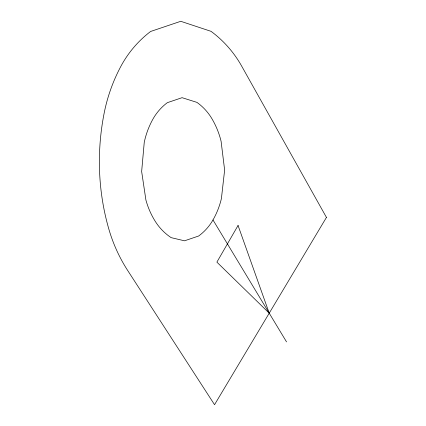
<?xml version="1.0" encoding="UTF-8"?>
<svg xmlns="http://www.w3.org/2000/svg" width="426" height="426" viewBox="0 0 426 426"><rect width="100%" height="100%" fill="white"/><g stroke="black" fill="none" stroke-linecap="round" stroke-linejoin="round"><path stroke-width="0.64" d="M212.989 219.96A52.249 51.541 3.7 0 1 198.638 236.015L184.527 240.812L171.145 237.649A55.167 54.501 -21.3 0 1 155.197 221.259A81.632 80.535 -40 0 1 145.905 200.023L141.65 171.497L144.249 142.348A82.266 81.313 -53.5 0 1 152.556 119.77A52.909 52.643 -78.9 0 1 167.338 102.666L182.067 97.682L196.924 102.373A53.255 52.845 48.5 0 1 212.137 119.072A83.528 82.282 32.4 0 1 221.089 141.272L224.63 170.07L221.419 198.495A82.862 81.499 21.3 0 1 212.989 219.96L286.533 341.886M238.054 225.482L216.887 262.134L269.221 313.185L238.054 225.482M326.449 217.404L214.544 404.7L127.725 270.553A162.732 158.547 -45.2 0 1 108.816 229.007A248.294 236.292 -54.3 0 1 104.152 113.178A165.474 161.433 -59.2 0 1 120.617 66.813A107.304 105.739 -82.9 0 1 150.623 31.465L180.757 21.3L211.04 31.338A108.566 106.734 56.5 0 1 241.664 66.094L326.449 217.404"/></g></svg>
